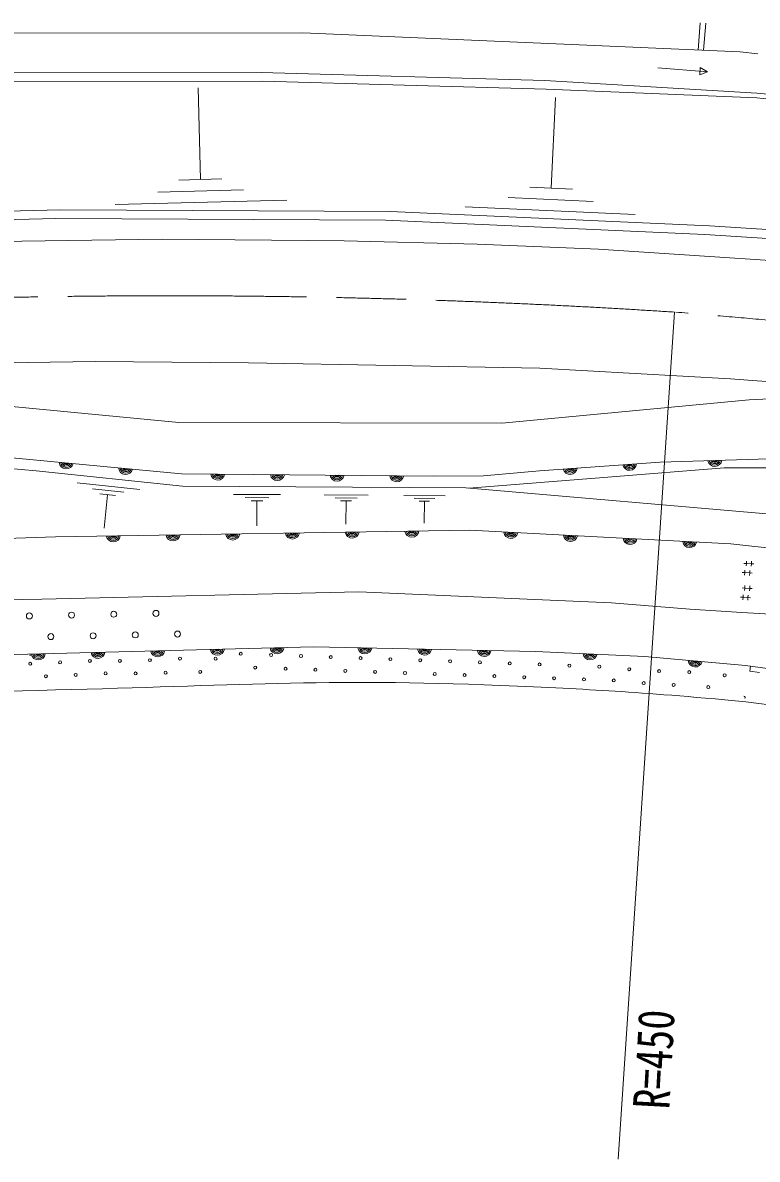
# Model space of a CAD drawing. Units: millimetres, scale not verified. Extents: x 40000 to 680000, y 20000 to 380000.
# Drawn here: x 387736 to 424646, y 260527 to 317684 of the extents above; entities that cross this region are included whole.
import ezdxf
from ezdxf.enums import TextEntityAlignment as Align

# ---------------------------------------------------------------- set-up
doc = ezdxf.new("R2010")
doc.units = ezdxf.units.MM
doc.header["$LTSCALE"] = 1000
doc.linetypes.add('CHAIN', pattern=[18.5, 12, -1.5, 3.5, -1.5])
for name, color, linetype, lineweight in [('M-BGD', 7, 'Continuous', 13), ('M-BMK', 2, 'CHAIN', 13), ('M-BMK-SRVR', 3, 'Continuous', 13), ('M-STR-STRD', 5, 'Continuous', 13), ('M-TTL-BAND', 7, 'Continuous', 13)]:
    doc.layers.add(name, color=color, linetype=linetype, lineweight=lineweight)
doc.styles.add('ＭＳ ゴシック', font='')
doc.styles.get('ＭＳ ゴシック').set_extended_font_data('MS Gothic')

msp = doc.modelspace()

# ---------------------------------------------------------------- linework, layer by layer
at = {"layer": 'M-BGD'}
for p, q in [((421781, 317684), (421674, 316308)), ((422062, 317664), (421949, 316296)), ((419650, 315422), (422142, 315220)), ((421753, 315063), (421784, 315437)), ((422142, 315220), (421753, 315063)), ((421784, 315437), (422142, 315220)), ((396664, 309801), (396548, 314406)), ((414294, 309367), (414501, 313923)), ((431981, 313180), (424627, 313901)), ((424631, 314146), (431966, 313431)), ((397743, 309828), (395585, 309774)), ((398837, 309279), (394520, 309171)), ((415362, 309318), (413226, 309415)), ((401010, 308758), (392376, 308541)), ((416404, 308700), (412133, 308894)), ((418514, 308034), (409971, 308421)), ((390467, 294537), (393627, 294205)), ((391235, 294244), (392815, 294078)), ((391608, 293991), (392397, 293908)), ((392003, 293950), (391826, 292265)), ((398330, 293966), (400685, 293951)), ((398918, 293806), (400096, 293798)), ((402882, 293937), (405089, 293923)), ((403433, 293787), (404536, 293779)), ((406887, 293912), (408963, 293898)), ((443335, 291427), (410004, 294292)), ((399211, 293647), (399800, 293643)), ((399506, 293645), (399498, 292388)), ((403708, 293638), (404260, 293634)), ((403984, 293636), (403976, 292459)), ((407405, 293770), (408443, 293763)), ((407664, 293630), (408183, 293626)), ((407923, 293628), (407916, 292521)), ((410199, 292157), (423311, 291478)), ((423311, 291478), (461862, 287246)), ((423976, 290496), (424101, 290488)), ((424101, 290488), (424093, 290364)), ((424101, 290488), (424108, 290613)), ((424101, 290488), (424350, 290473)), ((424350, 290473), (424343, 290348)), ((424350, 290473), (424358, 290598)), ((424350, 290473), (424475, 290465)), ((423892, 290038), (424016, 290031)), ((424016, 290031), (424009, 289906)), ((424016, 290031), (424024, 290156)), ((424016, 290031), (424266, 290015)), ((424266, 290015), (424258, 289891)), ((424266, 290015), (424274, 290140)), ((424266, 290015), (424391, 290008)), ((423892, 289258), (424016, 289250)), ((424016, 289250), (424009, 289125)), ((424016, 289250), (424024, 289375)), ((424016, 289250), (424266, 289234)), ((424266, 289234), (424258, 289110)), ((424266, 289234), (424274, 289359)), ((424266, 289234), (424391, 289227)), ((423807, 288800), (423932, 288792)), ((423932, 288792), (423924, 288667)), ((423932, 288792), (423939, 288917)), ((423932, 288792), (424181, 288777)), ((424181, 288777), (424174, 288652)), ((424181, 288777), (424189, 288902)), ((424181, 288777), (424306, 288769)), ((423874, 288030), (446019, 286713)), ((424053, 285359), (434887, 283865)), ((424301, 285325), (424267, 285077)), ((424267, 285077), (424762, 285009)), ((424069, 283540), (434637, 282082))]:
    msp.add_line(p, q, dxfattribs=at)
for points in [[(386606, 317156), (401804, 317174), (423786, 316215), (424670, 316127)], [(424631, 314146), (413964, 314780), (399724, 315188), (384330, 315171), (371297, 314691), (358211, 313892), (348818, 313093), (337100, 313466), (324067, 313839), (309063, 311176), (290012, 304783), (263183, 300158), (259010, 299466), (219806, 295107), (214372, 294538), (208921, 293846), (196457, 291866), (192142, 291156), (189710, 290925), (188708, 290916)], [(424627, 313901), (414043, 314342), (399802, 314751), (384408, 314733), (371376, 314253), (358290, 313454), (348897, 312655), (337178, 313028), (324146, 313401), (319277, 312537)], [(442035, 305731), (429068, 307038), (422250, 307464), (406199, 308192), (389633, 308281), (375499, 307926), (365095, 307295), (348511, 305893), (324399, 306319), (309910, 304019), (290538, 296962)], [(441918, 305227), (428837, 306603), (422019, 307029), (405968, 307757), (389402, 307846), (375269, 307491), (364864, 306860), (348280, 305458), (324168, 305884), (309679, 303584), (290308, 296527)], [(288117, 286161), (305795, 289002), (318419, 291111), (326485, 292368), (336516, 293638), (348302, 295026), (370537, 296846), (372711, 296794), (381144, 296375), (395706, 295000), (408356, 294882), (410896, 294895), (413699, 295157), (419775, 295583), (425251, 295753)], [(291846, 286146), (308476, 288961), (323431, 291436), (330031, 292353), (342419, 293807), (349778, 294618), (362350, 295784), (368164, 296124), (374240, 296308), (382359, 295679), (388409, 295155), (395768, 294383), (410004, 294292)], [(410145, 294279), (417143, 294830), (422983, 295301), (425270, 295304)], [(292946, 281772), (316124, 285674), (325500, 286984), (341869, 288974), (363869, 290651), (377907, 291436), (389378, 291829), (410199, 292157)], [(293458, 278375), (309400, 280875), (323018, 283128), (333337, 284280), (347716, 286113), (357039, 287226), (364163, 287855), (379877, 288536), (388703, 288693), (404627, 289060), (417329, 288510), (421258, 288195), (423874, 288030)], [(293640, 277176), (294104, 275467), (318435, 279500), (328492, 281268), (350885, 283795), (362539, 284856), (374194, 285354), (386687, 285891), (402349, 286297), (413506, 286061), (418992, 285812), (424053, 285359)]]:
    msp.add_lwpolyline(points, dxfattribs=at)
for centre, radius in [((392310, 287937), 150), ((394431, 287980), 150), ((388069, 287851), 150), ((390189, 287894), 150), ((389150, 286812), 150), ((391271, 286855), 150), ((393392, 286898), 150), ((395513, 286941), 150), ((398690, 285947), 75), ((400216, 285889), 75), ((401716, 285836), 75), ((403215, 285783), 75), ((404714, 285730), 75), ((388112, 285447), 75), ((389612, 285517), 75), ((391110, 285592), 75), ((392617, 285589), 75), ((394124, 285627), 75), ((395638, 285708), 75), ((397424, 285700), 75), ((399420, 285253), 75), ((400945, 285195), 75), ((402445, 285142), 75), ((406212, 285677), 75), ((407711, 285623), 75), ((409211, 285570), 75), ((410710, 285517), 75), ((412209, 285464), 75), ((413708, 285411), 75), ((415209, 285353), 75), ((416708, 285300), 75), ((418210, 285169), 75), ((388897, 284818), 75), ((390397, 284888), 75), ((391896, 284963), 75), ((393403, 284960), 75), ((394910, 284998), 75), ((396656, 285038), 75), ((403944, 285089), 75), ((405443, 285036), 75), ((406942, 284983), 75), ((408440, 284930), 75), ((409940, 284877), 75), ((411439, 284824), 75), ((412938, 284771), 75), ((414437, 284718), 75), ((415938, 284659), 75), ((417437, 284606), 75), ((419714, 285077), 75), ((421230, 285028), 75), ((423008, 284868), 75), ((418939, 284475), 75), ((420444, 284384), 75), ((422186, 284274), 75)]:
    msp.add_circle(centre, radius, dxfattribs=at)
for centre, radius, start, end in [((389924, 295600), 354, 183.4033, 345.8085), ((389924, 295600), 283, 185.6273, 343.5844), ((389924, 295600), 212, 189.3736, 339.8381), ((389924, 295600), 142, 197.0854, 332.1264), ((389924, 295600), 100, 207.403, 321.8087), ((422511, 295722), 354, 190.5847, 352.9899), ((422511, 295722), 283, 192.8087, 350.7658), ((422511, 295722), 212, 196.5551, 347.0195), ((422511, 295722), 142, 204.2668, 339.3078), ((422511, 295722), 100, 214.5845, 328.9901), ((392910, 295318), 354, 183.4033, 345.8085), ((392910, 295318), 283, 185.6273, 343.5844), ((392910, 295318), 212, 189.3736, 339.8381), ((392910, 295318), 142, 197.0854, 332.1264), ((392910, 295318), 100, 207.403, 321.8087), ((397532, 295037), 354, 188.2636, 350.6688), ((397532, 295037), 283, 190.4877, 348.4447), ((397532, 295037), 212, 194.234, 344.6984), ((397532, 295037), 142, 201.9457, 336.9867), ((397532, 295037), 100, 212.2634, 326.669), ((400532, 295009), 354, 188.2636, 350.6688), ((400532, 295009), 283, 190.4877, 348.4447), ((400532, 295009), 212, 194.234, 344.6984), ((400532, 295009), 142, 201.9457, 336.9867), ((400532, 295009), 100, 212.2634, 326.669), ((415237, 295319), 354, 192.804, 355.2092), ((415237, 295319), 283, 195.0281, 352.9852), ((415237, 295319), 212, 198.7744, 349.2389), ((415237, 295319), 142, 206.4861, 341.5271), ((415237, 295319), 100, 216.8038, 331.2095), ((418229, 295529), 354, 192.804, 355.2092), ((418229, 295529), 283, 195.0281, 352.9852), ((418229, 295529), 212, 198.7744, 349.2389), ((418229, 295529), 142, 206.4861, 341.5271), ((418229, 295529), 100, 216.8038, 331.2095), ((403531, 294981), 354, 188.2636, 350.6688), ((403531, 294981), 283, 190.4877, 348.4447), ((403531, 294981), 212, 194.234, 344.6984), ((403531, 294981), 142, 201.9457, 336.9867), ((403531, 294981), 100, 212.2634, 326.669), ((406531, 294953), 354, 188.2636, 350.6688), ((406531, 294953), 283, 190.4877, 348.4447), ((406531, 294953), 212, 194.234, 344.6984), ((406531, 294953), 142, 201.9457, 336.9867), ((406531, 294953), 100, 212.2634, 326.669), ((407287, 292165), 354, 189.6982, 352.1034), ((407287, 292165), 283, 191.9222, 349.8793), ((407287, 292165), 212, 195.6686, 346.133), ((407287, 292165), 142, 203.3803, 338.4213), ((407287, 292165), 100, 213.698, 328.1036), ((392289, 291929), 354, 189.6982, 352.1034), ((392289, 291929), 283, 191.9222, 349.8793), ((392289, 291929), 212, 195.6686, 346.133), ((392289, 291929), 142, 203.3803, 338.4213), ((392289, 291929), 100, 213.698, 328.1036), ((395288, 291976), 354, 189.6982, 352.1034), ((395288, 291976), 283, 191.9222, 349.8793), ((395288, 291976), 212, 195.6686, 346.133), ((395288, 291976), 142, 203.3803, 338.4213), ((395288, 291976), 100, 213.698, 328.1036), ((398288, 292023), 354, 189.6982, 352.1034), ((398288, 292023), 283, 191.9222, 349.8793), ((398288, 292023), 212, 195.6686, 346.133), ((398288, 292023), 142, 203.3803, 338.4213), ((398288, 292023), 100, 213.698, 328.1036), ((401287, 292071), 354, 189.6982, 352.1034), ((401287, 292071), 283, 191.9222, 349.8793), ((401287, 292071), 212, 195.6686, 346.133), ((401287, 292071), 142, 203.3803, 338.4213), ((401287, 292071), 100, 213.698, 328.1036), ((404287, 292118), 354, 189.6982, 352.1034), ((404287, 292118), 283, 191.9222, 349.8793), ((404287, 292118), 212, 195.6686, 346.133), ((404287, 292118), 142, 203.3803, 338.4213), ((404287, 292118), 100, 213.698, 328.1036), ((412264, 292104), 354, 185.8361, 348.2413), ((412264, 292104), 283, 188.0602, 346.0173), ((412264, 292104), 212, 191.8065, 342.271), ((412264, 292104), 142, 199.5182, 334.5592), ((412264, 292104), 100, 209.8359, 324.2416), ((415260, 291949), 354, 185.8361, 348.2413), ((415260, 291949), 283, 188.0602, 346.0173), ((415260, 291949), 212, 191.8065, 342.271), ((415260, 291949), 142, 199.5182, 334.5592), ((415260, 291949), 100, 209.8359, 324.2416), ((418256, 291794), 354, 185.8361, 348.2413), ((418256, 291794), 283, 188.0602, 346.0173), ((418256, 291794), 212, 191.8065, 342.271), ((418256, 291794), 142, 199.5182, 334.5592), ((418256, 291794), 100, 209.8359, 324.2416), ((421252, 291639), 354, 185.8361, 348.2413), ((421252, 291639), 283, 188.0602, 346.0173), ((421252, 291639), 212, 191.8065, 342.271), ((421252, 291639), 142, 199.5182, 334.5592), ((421252, 291639), 100, 209.8359, 324.2416), ((388111, 285730), 150, 79.6439, 104.0737), ((388518, 285992), 354, 190.2822, 352.6873), ((388518, 285992), 283, 192.5062, 350.4633), ((388518, 285992), 212, 196.2525, 346.717), ((388518, 285992), 142, 203.9643, 339.0052), ((388518, 285992), 100, 214.2819, 328.6876), ((391517, 286070), 354, 190.2822, 352.6873), ((391517, 286070), 283, 192.5062, 350.4633), ((391517, 286070), 212, 196.2525, 346.717), ((391517, 286070), 142, 203.9643, 339.0052), ((391517, 286070), 100, 214.2819, 328.6876), ((394516, 286148), 354, 190.2822, 352.6873), ((394516, 286148), 283, 192.5062, 350.4633), ((394516, 286148), 212, 196.2525, 346.717), ((394516, 286148), 142, 203.9643, 339.0052), ((394516, 286148), 100, 214.2819, 328.6876), ((397515, 286225), 354, 190.2822, 352.6873), ((397515, 286225), 283, 192.5062, 350.4633), ((397515, 286225), 212, 196.2525, 346.717), ((397515, 286225), 142, 203.9643, 339.0052), ((397515, 286225), 100, 214.2819, 328.6876), ((400514, 286303), 354, 190.2822, 352.6873), ((400514, 286303), 283, 192.5062, 350.4633), ((400514, 286303), 212, 196.2525, 346.717), ((400514, 286303), 142, 203.9643, 339.0052), ((400514, 286303), 100, 214.2819, 328.6876), ((404929, 286296), 354, 187.5871, 349.9923), ((404929, 286296), 283, 189.8112, 347.7683), ((404929, 286296), 212, 193.5575, 344.0219), ((404929, 286296), 142, 201.2692, 336.3102), ((404929, 286296), 100, 211.5869, 325.9925), ((407928, 286233), 354, 187.5871, 349.9923), ((407928, 286233), 283, 189.8112, 347.7683), ((407928, 286233), 212, 193.5575, 344.0219), ((407928, 286233), 142, 201.2692, 336.3102), ((407928, 286233), 100, 211.5869, 325.9925), ((410928, 286169), 354, 187.5871, 349.9923), ((410928, 286169), 283, 189.8112, 347.7683), ((410928, 286169), 212, 193.5575, 344.0219), ((410928, 286169), 142, 201.2692, 336.3102), ((410928, 286169), 100, 211.5869, 325.9925), ((416251, 285991), 354, 186.2011, 348.6062), ((416251, 285991), 283, 188.4251, 346.3822), ((416251, 285991), 212, 192.1714, 342.6359), ((416251, 285991), 142, 199.8832, 334.9241), ((416251, 285991), 100, 210.2008, 324.6065), ((421528, 285640), 354, 183.6848, 346.0899), ((421528, 285640), 283, 185.9088, 343.8659), ((421528, 285640), 212, 189.6551, 340.1196), ((421528, 285640), 142, 197.3668, 332.4078), ((421528, 285640), 100, 207.6845, 322.0902), ((423960, 283745), 75, 320.4469, 75.7951)]:
    msp.add_arc(centre, radius, start, end, dxfattribs=at)
msp.add_open_spline([(424069, 283540), (418205, 284069), (416555, 284144), (411728, 284352), (403010, 284728), (398112, 284339), (389388, 284128), (380295, 283909), (375197, 283741), (366122, 283120), (357103, 282502), (352056, 282033), (343071, 281036), (332405, 279853), (328899, 279276), (315858, 277267)], degree=3, knots=[0, 0, 0, 0, 1, 1, 1, 2, 2, 2, 3, 3, 3, 4, 4, 4, 5, 5, 5, 5], dxfattribs=at)
at = {"layer": 'M-BMK'}
for centre, radius, start, end in [((395099, -88383), 392337, 86.29085, 93.64433), ((335525, -706364), 1013069, 84.10399, 85.18515)]:
    msp.add_arc(centre, radius, start, end, dxfattribs=at)
at = {"layer": 'M-BMK-SRVR'}
msp.add_line((420480, 303132), (417659, 260527), dxfattribs=at)
at = {"layer": 'M-STR-STRD'}
for points in [[(261562, 291225), (290941, 295797), (307790, 301216), (311092, 302147), (318966, 303417), (323622, 304095), (330480, 304349), (348260, 304518), (352070, 304687), (355796, 305111), (366210, 305873), (373745, 306296), (382974, 306635), (394742, 306804), (403886, 306719), (410575, 306550), (416671, 306296), (430895, 305365)], [(284985, 288543), (298160, 290567), (311406, 292831), (325220, 295077), (336388, 296720), (346899, 297954), (351729, 298451), (363022, 299436), (374634, 300067), (382322, 300510), (391377, 300653), (399083, 300581), (413714, 300315), (423302, 299782), (428230, 299400)]]:
    msp.add_lwpolyline(points, dxfattribs=at)
at = {"layer": 'M-TTL-BAND'}
msp.add_lwpolyline([(371307, 299456), (384887, 298608), (395576, 297579), (411804, 297543), (424236, 298723), (428034, 298912)], dxfattribs=at)

# ---------------------------------------------------------------- texts
at = {"layer": 'M-BMK-SRVR', "style": 'ＭＳ ゴシック', "width": 0.8}
msp.add_text('R=450', height=1833, rotation=86.851, dxfattribs=at).set_placement((418669, 268096), align=Align.TOP_RIGHT)

doc.saveas('drawing.dxf')
